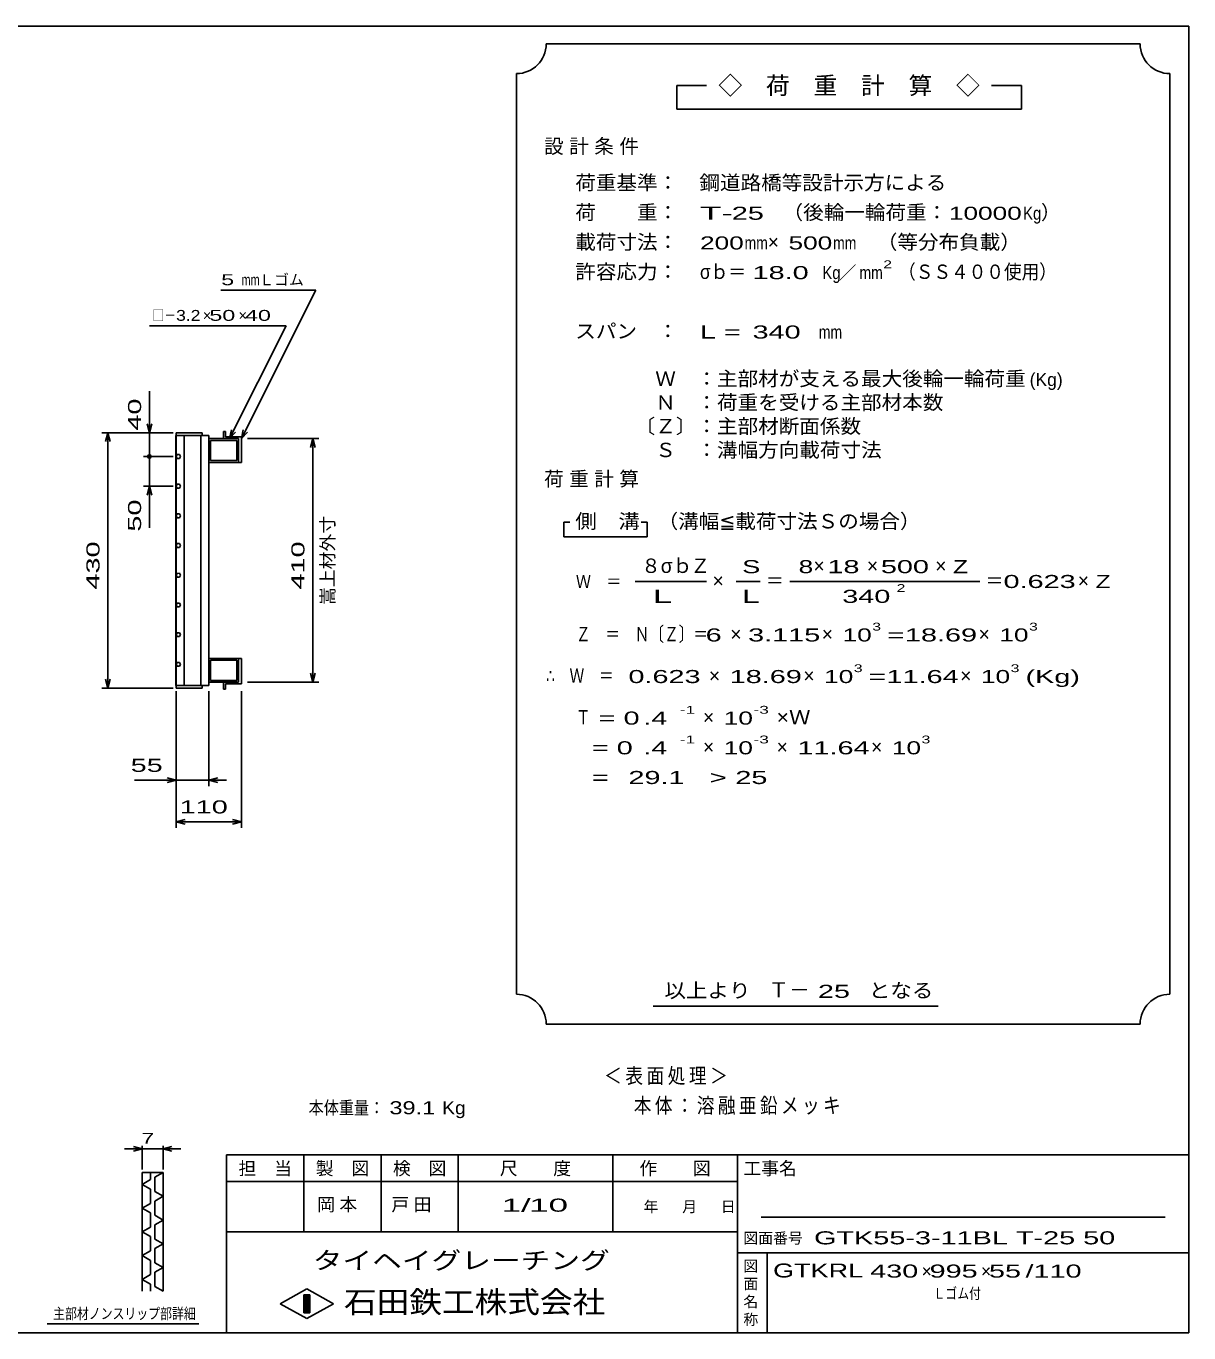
# Model space of a CAD drawing. Units: millimetres, scale not verified. Extents: x -1820 to 1731, y -1282 to 1054.
# Drawn here: x -227 to 1731, y -1146 to 1054 of the extents above; entities that cross this region are included whole.
import ezdxf
from ezdxf.enums import TextEntityAlignment as Align

# ---------------------------------------------------------------- set-up
doc = ezdxf.new("R2010")
doc.units = ezdxf.units.MM
doc.header["$LTSCALE"] = 10
for name, color, linetype, lineweight in [('0_2', 150, 'Continuous', 25), ('16', 3, 'Continuous', 25), ('22', 4, 'Continuous', 25), ('24', 2, 'Continuous', 25), ('32', 4, 'Continuous', 25)]:
    doc.layers.add(name, color=color, linetype=linetype, lineweight=lineweight)
doc.styles.add('ベクトル', font='')
doc.styles.get('ベクトル').set_extended_font_data('ベクトル')

msp = doc.modelspace()

# ---------------------------------------------------------------- linework, layer by layer
at = {"layer": '0_2'}
for p, q in [((-1729, 1053.5), (1731, 1053.5)), ((1731, 1053.5), (1731, -1146.5)), ((1731, -846.5), (111, -846.5)), ((111, -846.5), (111, -1146.5)), ((241, -846.5), (241, -976.5)), ((371, -976.5), (371, -846.5)), ((501, -846.5), (501, -976.5)), ((761, -976.5), (761, -846.5)), ((971, -846.5), (971, -1146.5)), ((971, -891.5), (111, -891.5)), ((1691, -951.5), (1011, -951.5)), ((111, -976.5), (971, -976.5)), ((971, -1011.5), (1731, -1011.5)), ((1021, -1146.5), (1021, -1011.5)), ((201, -1097.5), (246, -1072.5)), ((246, -1072.5), (291, -1097.5)), ((246, -1122.5), (201, -1097.5)), ((241, -1082.5), (251, -1082.5)), ((241, -1112.5), (241, -1082.5)), ((241, -1082.5), (243, -1082.5)), ((243, -1082.5), (243, -1112.5)), ((245, -1112.5), (245, -1082.5)), ((245, -1082.5), (247, -1082.5)), ((291, -1097.5), (246, -1122.5)), ((247, -1082.5), (247, -1112.5)), ((249, -1112.5), (249, -1082.5)), ((249, -1082.5), (251, -1082.5)), ((251, -1082.5), (251, -1112.5)), ((251, -1082.5), (251, -1112.5)), ((251, -1112.5), (241, -1112.5)), ((243, -1112.5), (245, -1112.5)), ((247, -1112.5), (249, -1112.5)), ((1731, -1146.5), (-1729, -1146.5))]:
    msp.add_line(p, q, dxfattribs=at)
at = {"layer": '16'}
for p, q in [((25.3, -56.5), (25.3, 364.5)), ((25.3, 364.5), (26, 364.5)), ((70, 369), (26, 369)), ((26, 369), (26, 364.5)), ((26, 364.5), (70, 364.5)), ((26, 364.5), (26, -56.5)), ((81, 364.5), (26, 364.5)), ((39.5, 364.5), (39.5, -56.5)), ((67.5, -56.5), (67.5, 364.5)), ((70, 364.5), (70, 369)), ((81, -56.5), (81, 364.5)), ((81, 359), (131, 359)), ((81, 319), (81, 359)), ((84, 356), (128, 356)), ((84, 322), (84, 356)), ((109, 371), (106, 371)), ((106, 371), (106, 359)), ((106, 359), (131, 359)), ((109, 362), (109, 371)), ((136, 362), (109, 362)), ((128, 356), (128, 322)), ((131, 359), (131, 319)), ((131, 359), (131, 319)), ((136, 319), (136, 362)), ((27.85, 332.24), (26, 328.98)), ((31.6, 332.26), (27.85, 332.24)), ((33.5, 329), (31.6, 332.26)), ((26, 328.98), (27.9, 325.74)), ((27.9, 325.74), (31.65, 325.76)), ((31.65, 325.76), (33.5, 329.02)), ((131, 319), (81, 319)), ((128, 322), (84, 322)), ((131, 319), (136, 319)), ((27.85, 282.24), (26, 278.98)), ((26, 278.98), (27.9, 275.74)), ((31.6, 282.26), (27.85, 282.24)), ((27.9, 275.74), (31.65, 275.76)), ((33.5, 279), (31.6, 282.26)), ((31.65, 275.76), (33.5, 279.02)), ((27.85, 232.24), (26, 228.98)), ((26, 228.98), (27.9, 225.74)), ((31.6, 232.26), (27.85, 232.24)), ((27.9, 225.74), (31.65, 225.76)), ((33.5, 229), (31.6, 232.26)), ((31.65, 225.76), (33.5, 229.02)), ((27.85, 182.24), (26, 178.98)), ((26, 178.98), (27.9, 175.74)), ((31.6, 182.26), (27.85, 182.24)), ((33.5, 179), (31.6, 182.26)), ((31.65, 175.76), (33.5, 179.02)), ((27.9, 175.74), (31.65, 175.76)), ((27.85, 132.24), (26, 128.98)), ((31.6, 132.26), (27.85, 132.24)), ((33.5, 129), (31.6, 132.26)), ((26, 128.98), (27.9, 125.74)), ((27.9, 125.74), (31.65, 125.76)), ((31.65, 125.76), (33.5, 129.02)), ((27.85, 82.24), (26, 78.98)), ((26, 78.98), (27.9, 75.74)), ((31.6, 82.26), (27.85, 82.24)), ((27.9, 75.74), (31.65, 75.76)), ((33.5, 79), (31.6, 82.26)), ((31.65, 75.76), (33.5, 79.02)), ((27.85, 32.24), (26, 28.98)), ((26, 28.98), (27.9, 25.74)), ((31.6, 32.26), (27.85, 32.24)), ((27.9, 25.74), (31.65, 25.76)), ((33.5, 29), (31.6, 32.26)), ((31.65, 25.76), (33.5, 29.02)), ((27.85, -17.76), (26, -21.02)), ((26, -21.02), (27.9, -24.26)), ((31.6, -17.74), (27.85, -17.76)), ((33.5, -21), (31.6, -17.74)), ((31.65, -24.24), (33.5, -20.98)), ((131, -11), (81, -11)), ((81, -11), (81, -51)), ((128, -14), (84, -14)), ((84, -14), (84, -48)), ((128, -48), (128, -14)), ((131, -51), (131, -11)), ((131, -11), (136, -11)), ((131, -51), (131, -11)), ((136, -11), (136, -54)), ((27.9, -24.26), (31.65, -24.24)), ((26, -56.5), (25.3, -56.5)), ((26, -56.5), (70, -56.5)), ((26, -61), (26, -56.5)), ((26, -56.5), (81, -56.5)), ((70, -61), (26, -61)), ((70, -56.5), (70, -61)), ((81, -51), (131, -51)), ((84, -48), (128, -48)), ((106, -63), (106, -51)), ((106, -51), (131, -51)), ((109, -63), (106, -63)), ((136, -54), (109, -54)), ((109, -54), (109, -63))]:
    msp.add_line(p, q, dxfattribs=at)
at = {"layer": '22'}
for p, q in [((101, 609), (261, 609)), ((136, 359), (261, 609)), ((-19, 549), (211, 549)), ((116, 359), (211, 549)), ((-19, 369), (-19, 439)), ((-19, 369), (-23, 384)), ((-15, 384), (-19, 369)), ((-99, 369), (21, 369)), ((-93, 354), (-89, 369)), ((-85, 354), (-89, 369)), ((-89, -61), (-89, 369)), ((21, 369), (-29, 369)), ((-19, 369), (-19, 329)), ((116, 359), (119, 373.6)), ((116, 359), (126, 370)), ((136, 359), (139, 373.6)), ((136, 359), (146, 370)), ((146, 359), (266, 359)), ((252, 344), (256, 359)), ((260, 344), (256, 359)), ((256, -51), (256, 359)), ((-29, 329), (21, 329)), ((-19, 279), (-19, 329)), ((-29, 279), (21, 279)), ((-23, 264), (-19, 279)), ((-15, 264), (-19, 279)), ((-19, 209), (-19, 279)), ((256, -51), (252, -36)), ((256, -51), (260, -36)), ((-99, -61), (21, -61)), ((-89, -61), (-93, -46)), ((-89, -61), (-85, -46)), ((26, -226), (26, -66)), ((26, -296), (26, -66)), ((81, -226), (81, -66)), ((136, -296), (136, -66)), ((146, -51), (266, -51)), ((-44, -216), (26, -216)), ((26, -216), (11, -212)), ((11, -220), (26, -216)), ((26, -216), (81, -216)), ((81, -216), (96, -212)), ((96, -220), (81, -216)), ((81, -216), (111, -216)), ((26, -286), (41, -282)), ((41, -290), (26, -286)), ((26, -286), (136, -286)), ((136, -286), (121, -282)), ((121, -290), (136, -286))]:
    msp.add_line(p, q, dxfattribs=at)
msp.add_circle((-19, 329), 3, dxfattribs=at)
at = {"layer": '24', "color": 4}
for p, q in [((1649, 1023.5), (649, 1023.5)), ((599, 973.5), (599, -576.5)), ((1699, -576.5), (1699, 973.5)), ((919, 953.5), (869, 953.5)), ((869, 953.5), (869, 913.5)), ((1449, 953.5), (1399, 953.5)), ((1449, 913.5), (1449, 953.5)), ((869, 913.5), (1449, 913.5)), ((689, 218.5), (679, 218.5)), ((679, 218.5), (679, 193.5)), ((819, 218.5), (809, 218.5)), ((819, 193.5), (819, 218.5)), ((679, 193.5), (819, 193.5)), ((799, 118.5), (919, 118.5)), ((969, 118.5), (1009, 118.5)), ((1059, 118.5), (1379, 118.5)), ((829, -596.5), (1309, -596.5)), ((649, -626.5), (1649, -626.5))]:
    msp.add_line(p, q, dxfattribs=at)
for centre, start, end in [((599, 1023.5), 270, 0), ((1699, 1023.5), 180, 270), ((599, -626.5), 0, 90), ((1699, -626.5), 90, 180)]:
    msp.add_arc(centre, 50, start, end, dxfattribs=at)
at = {"layer": '32'}
for p, q in [((-31, -836.5), (-46, -832.5)), ((-31, -871.5), (-31, -831.5)), ((4, -831.5), (4, -871.5)), ((4, -836.5), (19, -832.5)), ((-31, -836.5), (-61, -836.5)), ((-46, -840.5), (-31, -836.5)), ((-31, -836.5), (4, -836.5)), ((19, -840.5), (4, -836.5)), ((4, -836.5), (34, -836.5)), ((-31, -876.5), (4, -876.5)), ((-31, -1076.5), (-31, -876.5)), ((-17, -876.5), (-17, -888.5)), ((4, -876.5), (-10, -884.5)), ((4, -876.5), (4, -1076.5)), ((-17, -888.5), (-31, -896.5)), ((-31, -896.5), (-17, -904.5)), ((-10, -884.5), (-10, -908.5)), ((-17, -904.5), (-17, -928.5)), ((-10, -908.5), (4, -916.5)), ((4, -916.5), (-10, -924.5)), ((-17, -928.5), (-31, -936.5)), ((-31, -936.5), (-17, -944.5)), ((-17, -944.5), (-17, -968.5)), ((-10, -924.5), (-10, -948.5)), ((-10, -948.5), (4, -956.5)), ((4, -956.5), (-10, -964.5)), ((-10, -964.5), (-10, -988.5)), ((-17, -968.5), (-31, -976.5)), ((-31, -976.5), (-17, -984.5)), ((-17, -984.5), (-17, -1008.5)), ((-10, -988.5), (4, -996.5)), ((-17, -1008.5), (-31, -1016.5)), ((4, -996.5), (-10, -1004.5)), ((-10, -1004.5), (-10, -1028.5)), ((-31, -1016.5), (-17, -1024.5)), ((-17, -1024.5), (-17, -1048.5)), ((-10, -1028.5), (4, -1036.5)), ((-17, -1048.5), (-31, -1056.5)), ((4, -1036.5), (-10, -1044.5)), ((-10, -1044.5), (-10, -1068.5)), ((-31, -1056.5), (-17, -1064.5)), ((-17, -1064.5), (-17, -1076.5)), ((-10, -1068.5), (4, -1076.5)), ((64, -1131.5), (-191, -1131.5))]:
    msp.add_line(p, q, dxfattribs=at)

# ---------------------------------------------------------------- texts
at = {"layer": '0_2', "style": 'ベクトル'}
for s, height, p in [('担\u3000当', 21.99, (131, -869.5)), ('製\u3000図', 21.99, (261, -869.5)), ('検\u3000図', 21.99, (391, -869.5)), ('尺\u3000\u3000度', 21.99, (571, -869.5)), ('作\u3000\u3000図', 21.99, (806, -869.5)), ('工事名', 21.99, (981, -869.5)), ('年', 18.33, (813, -934)), ('月', 18.33, (878, -934)), ('日', 18.33, (943, -934)), ('図面番号', 18.33, (981, -987)), ('図', 18.33, (981, -1034)), ('面', 18.33, (981, -1064)), ('名', 18.33, (981, -1094)), ('称', 18.33, (981, -1124))]:
    msp.add_text(s, height=height, dxfattribs=at).set_placement(p, align=Align.MIDDLE_LEFT)
at = {"layer": '0_2', "color": 222, "style": 'ベクトル'}
for s, height, width, p in [('タイヘイグレーチング', 29.33, 1.25, (256, -1024.5)), ('石田鉄工株式会社', 36.66, 1.1, (308.5, -1094.5))]:
    msp.add_text(s, height=height, dxfattribs=dict(at, width=width)).set_placement(p, align=Align.MIDDLE_LEFT)
at = {"layer": '22', "color": 2, "style": 'ベクトル'}
for s, height, p in [('Ｌゴム', 18.33, (166, 626.5)), ('×', 18.33, (71, 566.5)), ('×', 18.33, (131, 566.5)), ('×', 21.99, (1281, -1042.5)), ('×', 21.99, (1381, -1042.5))]:
    msp.add_text(s, height=height, dxfattribs=at).set_placement(p, align=Align.MIDDLE_LEFT)
for s, height, width, p in [(' 5 ', 18.33, 1.6, (91, 626.5)), ('mm', 18.33, 0.75, (136, 626.5)), ('□－', 18.33, 0.8, (-14, 566.5)), ('3.2', 18.33, 1.2, (26, 566.5)), (' 50 ', 18.33, 1.6, (71, 566.5)), (' 40 ', 18.33, 1.6, (131, 566.5)), (' 55 ', 21.99, 1.65, (-64, -191)), (' 110 ', 21.99, 1.65, (18.5, -261)), ('本体重量：', 21.99, 0.85, (249, -767.5)), (' 39.1', 21.99, 1.35, (374, -767.5)), ('Kg', 21.99, 1.1, (474, -767.5)), ('1/', 21.99, 2, (574, -931.5)), (' 10 ', 21.99, 2, (604, -931.5)), ('GTK55-3-11BL T-25 50       ', 21.99, 1.65, (1100, -986.5)), ('GTKRL', 23.46, 1.45, (1031, -1041.5)), (' 430 ', 21.99, 1.65, (1181, -1042.5)), (' 995 ', 21.99, 1.65, (1281, -1042.5)), (' 55 ', 21.99, 1.65, (1381, -1042.5)), ('/', 21.99, 1.65, (1456, -1042.5)), (' 110 ', 21.99, 1.65, (1456, -1042.5)), ('Ｌゴム付', 18.33, 0.8, (1301, -1080))]:
    msp.add_text(s, height=height, dxfattribs=dict(at, width=width)).set_placement(p, align=Align.MIDDLE_LEFT)
at = {"layer": '22', "color": 2, "style": 'ベクトル', "width": 1.65}
for s, p in [(' 40 ', (-44, 359)), (' 50 ', (-44, 189)), (' 430 ', (-114, 91.5)), (' 410', (231, 91.5))]:
    msp.add_text(s, height=21.99, rotation=90, dxfattribs=at).set_placement(p, align=Align.MIDDLE_LEFT)
at = {"layer": '22', "color": 2, "style": 'ベクトル'}
msp.add_text('嵩上材外寸', height=21.99, rotation=90, dxfattribs=at).set_placement((281, 79), align=Align.MIDDLE_LEFT)
at = {"layer": '22', "color": 2, "attachment_point": 4, "style": 'ベクトル'}
for s, insert, char_height in [('\\T1.2;\\W0.85;＜表面処理＞', (746.5, -715), 25.66), ('\\T1.19;\\W0.85;本体：溶融亜鉛メッキ', (796.5, -765), 25.66), ('\\T1.25;岡本\u3000', (263.5, -931.5), 21.99), ('\\T1.25;戸田\u3000', (388.5, -931.5), 21.99)]:
    msp.add_mtext(s, dxfattribs=dict(at, insert=insert, char_height=char_height))
at = {"layer": '24', "style": 'ベクトル'}
for s, height, p in [('◇\u3000荷\u3000重\u3000計\u3000算\u3000◇', 29.33, (939, 953.5)), ('）', 24.19, (1482, 740)), ('×', 24.19, (1022, 690)), ('／', 21.99, (1141.5, 638.5)), ('(Kg)', 21.99, (1463, 458.5)), ('８', 24.19, (809, 145)), ('σｂ', 24.19, (842, 145)), ('Ｚ', 24.19, (892, 145)), ('×', 24.19, (1099, 145)), ('×', 24.19, (1189, 145)), ('×', 24.19, (1304, 145)), ('×', 24.19, (929, 120)), ('×', 24.19, (1544, 120)), ('×', 24.19, (959, 30)), ('×', 24.19, (1113, 30)), ('×', 24.19, (1377, 30)), ('×', 24.19, (923, -40)), ('×', 24.19, (1082, -40)), ('×', 24.19, (1346, -40)), ('×', 24.19, (913, -110)), ('×', 24.19, (913, -160)), ('×', 24.19, (1037, -160)), ('×', 24.19, (1196, -160)), ('Ｔ－', 25.66, (1023, -569))]:
    msp.add_text(s, height=height, dxfattribs=at).set_placement(p, align=Align.MIDDLE_LEFT)
for s, height, width, p in [('荷重基準：\u3000', 24.19, 1.05, (698, 790)), ('鋼道路橋等設計示方による', 24.19, 1.05, (907, 790)), ('荷\u3000\u3000重：\u3000', 24.19, 1.05, (698, 740)), ('T-', 21.99, 2, (908, 738.5)), (' 25 ', 21.99, 1.65, (948, 738.5)), ('（後輪一輪荷重：', 24.19, 1.05, (1047, 740)), ('10000', 21.99, 1.5, (1327, 738.5)), ('Kg', 21.99, 0.85, (1452, 738.5)), ('載荷寸法：\u3000', 24.19, 1.05, (698, 690)), ('\u3000（等分布負載）', 24.19, 1.05, (1171, 690)), ('200', 21.99, 1.5, (908, 688.5)), ('mm', 21.99, 0.8, (983, 688.5)), ('500', 21.99, 1.5, (1057, 688.5)), ('mm', 21.99, 0.8, (1132, 688.5)), ('許容応力：\u3000', 24.19, 1.05, (698, 640)), ('σｂ＝', 24.19, 0.9, (908, 640)), (' 18.0', 21.99, 1.65, (983, 638.5)), ('Kg', 21.99, 0.85, (1114, 638.5)), ('mm', 21.99, 0.8, (1176.5, 638.5)), ('2', 13.2, 1.5, (1216.5, 652.5)), ('（ＳＳ４００使用）', 24.19, 0.9, (1241.5, 640)), ('スパン\u3000：\u3000', 24.19, 1.05, (698, 540)), ('L =', 21.99, 1.65, (908, 538.5)), (' 340 ', 21.99, 1.65, (983, 538.5)), ('mm', 21.99, 0.8, (1108, 538.5)), ('\u3000Ｗ\u3000：主部材が支える最大後輪一輪荷重', 24.19, 1.05, (798, 460)), ('\u3000Ｎ\u3000：荷重を受ける主部材本数', 24.19, 1.05, (798, 420)), ('〔Ｚ〕：主部材断面係数', 24.19, 1.05, (798, 380)), ('\u3000Ｓ\u3000：溝幅方向載荷寸法', 24.19, 1.05, (798, 340)), ('側\u3000溝', 24.19, 1.1, (698, 220)), ('\u3000（溝幅≦載荷寸法Ｓの場合）', 24.19, 1.05, (802, 220)), ('S', 21.99, 1.55, (979, 143.5)), ('8', 21.99, 1.5, (1074, 143.5)), (' 18 ', 21.99, 1.65, (1109, 143.5)), (' 500 ', 21.99, 1.65, (1199, 143.5)), ('Z', 21.99, 1.4, (1334, 143.5)), ('Ｗ\u3000＝', 21.99, 0.85, (699, 118.5)), ('＝', 24.19, 0.9, (1019, 120)), ('2', 13.2, 1.5, (1239, 107.5)), ('＝', 24.19, 0.9, (1389, 120)), ('0.623', 21.99, 1.65, (1419, 118.5)), ('Z', 21.99, 1.4, (1574, 118.5)), ('L', 21.99, 1.8, (979, 93.5)), (' 340 ', 21.99, 1.65, (1134, 93.5)), ('Ｚ\u3000＝\u3000Ｎ〔Ｚ〕＝', 24.19, 0.75, (699, 30)), ('3', 13.2, 1.5, (1198, 42.5)), ('3', 13.2, 1.5, (1462, 42.5)), (' 6 ', 21.99, 1.65, (904, 28.5)), ('3.115', 21.99, 1.65, (989, 28.5)), ('10', 21.99, 1.5, (1148, 28.5)), ('=', 21.99, 1.7, (1223, 28.5)), ('18.69', 21.99, 1.65, (1253, 28.5)), ('10', 21.99, 1.5, (1412, 28.5)), ('3', 13.2, 1.5, (1167, -27.5)), ('3', 13.2, 1.5, (1431, -27.5)), ('∴\u3000Ｗ\u3000＝', 24.19, 0.75, (649, -40)), (' 0.623', 21.99, 1.65, (774, -41.5)), ('18.69', 21.99, 1.65, (958, -41.5)), ('10', 21.99, 1.5, (1117, -41.5)), ('=', 21.99, 1.7, (1192, -41.5)), ('11.64', 21.99, 1.65, (1222, -41.5)), ('10', 21.99, 1.5, (1381, -41.5)), ('(Kg)', 21.99, 1.65, (1456, -41.5)), ('Ｔ', 24.19, 0.75, (699, -110)), (' = 0', 21.99, 1.65, (724, -111.5)), (' .4 ', 21.99, 1.65, (799, -111.5)), ('-1', 13.2, 1.65, (874, -97.5)), ('10', 21.99, 1.5, (948, -111.5)), ('-3', 13.2, 1.65, (998, -97.5)), ('×Ｗ', 24.19, 1.1, (1037, -110)), ('  = 0', 21.99, 1.65, (699, -161.5)), (' .4 ', 21.99, 1.65, (799, -161.5)), ('-1', 13.2, 1.65, (874, -147.5)), ('10', 21.99, 1.5, (948, -161.5)), ('-3', 13.2, 1.65, (998, -147.5)), ('11.64', 21.99, 1.65, (1072, -161.5)), ('10', 21.99, 1.5, (1231, -161.5)), ('3', 13.2, 1.5, (1281, -147.5)), ('  =', 21.99, 1.65, (699, -211.5)), (' 29.1', 21.99, 1.65, (774, -211.5)), ('>', 21.99, 1.7, (924, -211.5)), (' 25 ', 21.99, 1.65, (954, -211.5)), ('以上より\u3000', 24.19, 1.1, (848, -570)), (' 25 ', 21.99, 1.65, (1093, -571.5)), ('となる', 24.19, 1.1, (1192, -570))]:
    msp.add_text(s, height=height, dxfattribs=dict(at, width=width)).set_placement(p, align=Align.MIDDLE_LEFT)
at = {"layer": '24', "attachment_point": 4, "style": 'ベクトル'}
for s, insert, char_height in [('\\T1.28;設計条件', (645.5, 850), 24.19), ('\\T1.28;荷重計算', (645.5, 290), 24.19), ('\\T1.5;\\W2;\\~L\\~', (804, 93.5), 21.99)]:
    msp.add_mtext(s, dxfattribs=dict(at, insert=insert, char_height=char_height))
at = {"layer": '32', "color": 2, "style": 'ベクトル'}
for s, width, p in [(' 7 ', 1.6, (-43.5, -819)), ('主部材ノンスリップ部詳細', 0.8, (-181, -1114))]:
    msp.add_text(s, height=18.33, dxfattribs=dict(at, width=width)).set_placement(p, align=Align.MIDDLE_LEFT)

doc.saveas('drawing.dxf')
